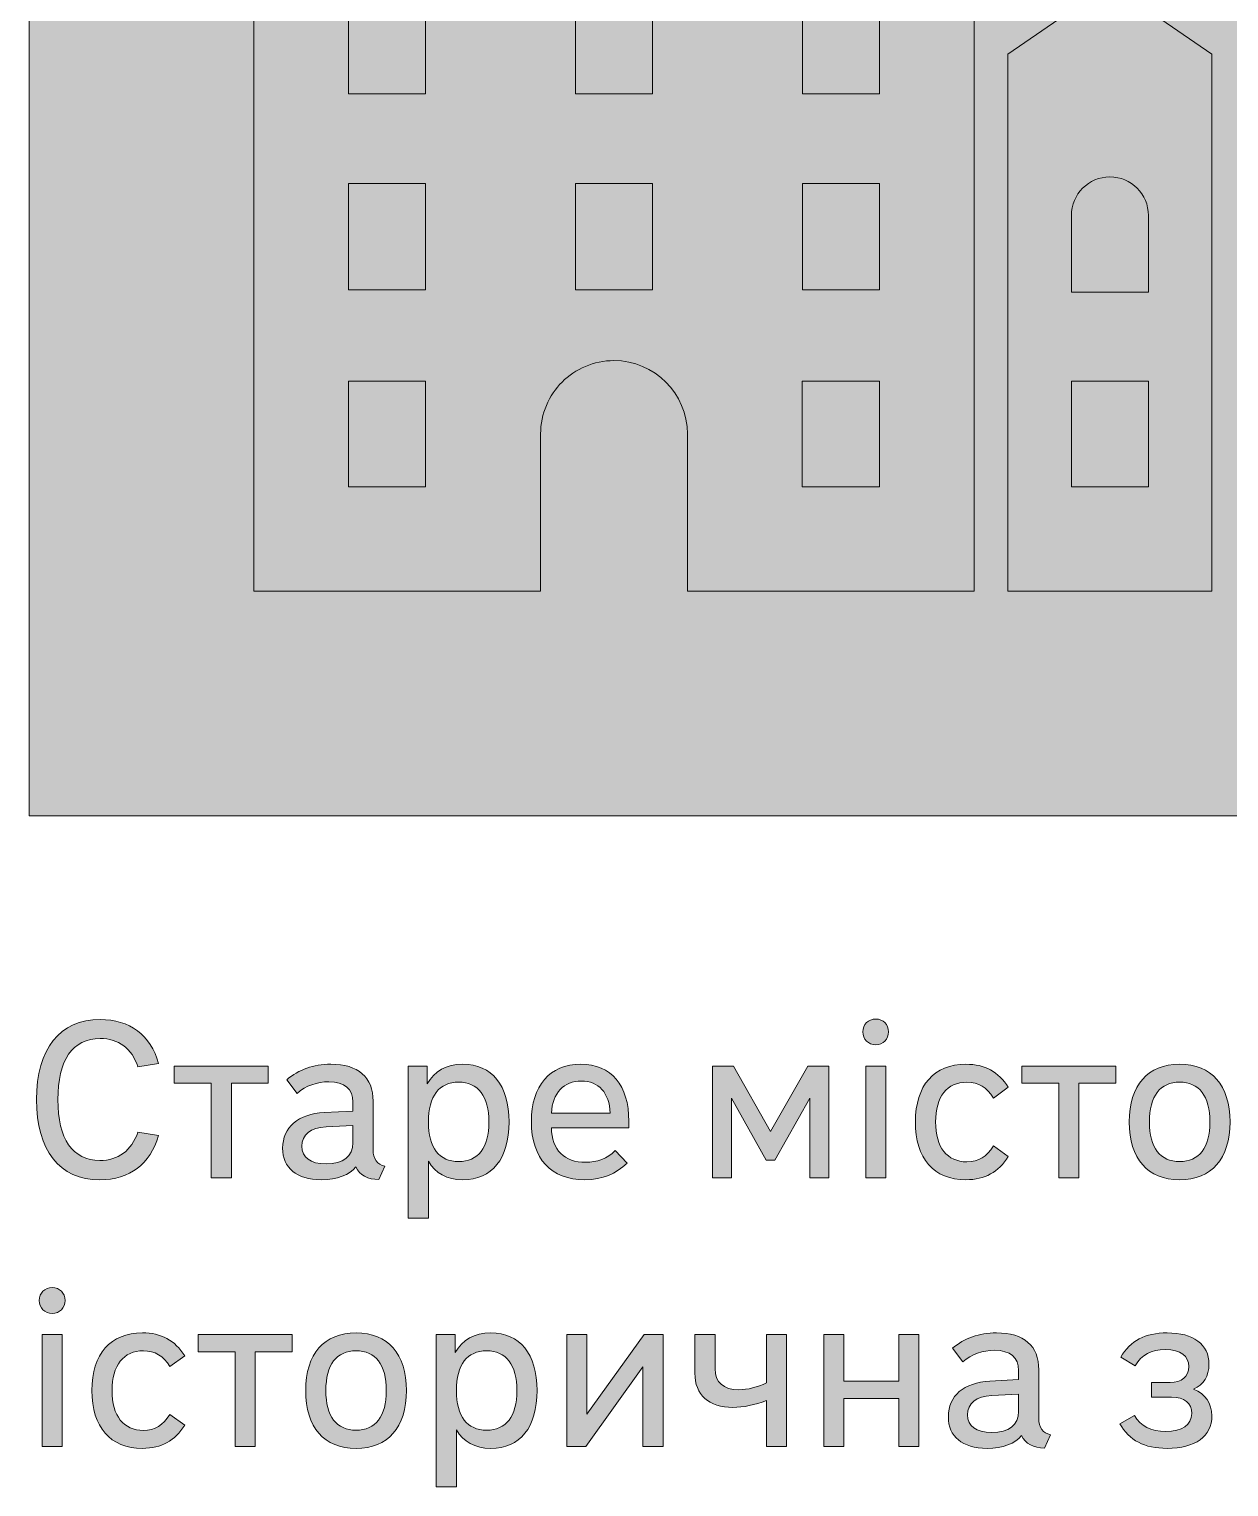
# Model space of a CAD drawing. Header units: millimetres. Extents: x -1334 to 1514, y -1037 to 10.
# Drawn here: x 453.7 to 507.1, y -608.9 to -544 of the extents above; entities that cross this region are included whole.
import ezdxf

# ---------------------------------------------------------------- set-up
doc = ezdxf.new("R2010")
doc.units = ezdxf.units.MM
doc.header["$MEASUREMENT"] = 0
doc.layers.add('bg', color=7, linetype='Continuous', lineweight=0)
doc.layers.add('icons', color=7, linetype='Continuous', lineweight=0)

# ---------------------------------------------------------------- blocks, each defined once
blk = doc.blocks.new('Block_16')
at = {"layer": 'icons'}
for points, knots in [([(493.954, -534.354), (493.954, -534.354), (493.344, -534.354), (493.344, -534.354), (493.344, -534.354), (491.541, -537.448), (491.541, -537.448), (491.541, -537.448), (491.541, -537.486), (491.541, -537.486), (491.541, -537.486), (479.73, -531.221), (479.73, -531.221), (479.73, -531.221), (467.916, -537.486), (467.916, -537.486), (467.916, -537.486), (467.916, -537.448), (467.916, -537.448), (467.916, -537.448), (466.116, -534.354), (466.116, -534.354), (466.116, -534.354), (465.506, -534.354), (465.506, -534.354), (465.506, -534.354), (463.703, -537.448), (463.703, -537.448), (463.703, -537.448), (463.703, -569), (463.703, -569), (463.703, -569), (476.463, -569), (476.463, -569), (476.463, -569), (476.463, -561.997), (476.463, -561.997), (476.463, -561.094), (476.83, -560.276), (477.419, -559.687), (478.012, -559.098), (478.83, -558.731), (479.73, -558.731), (481.533, -558.731), (482.997, -560.191), (482.997, -561.997), (482.997, -561.997), (482.997, -569), (482.997, -569), (482.997, -569), (495.757, -569), (495.757, -569), (495.757, -569), (495.757, -537.448), (495.757, -537.448), (495.757, -537.448), (493.954, -534.354), (493.954, -534.354)], [0, 0, 0, 0, 1, 1, 1, 2, 2, 2, 3, 3, 3, 4, 4, 4, 5, 5, 5, 6, 6, 6, 7, 7, 7, 8, 8, 8, 9, 9, 9, 10, 10, 10, 11, 11, 11, 12, 12, 12, 13, 13, 13, 14, 14, 14, 15, 15, 15, 16, 16, 16, 17, 17, 17, 18, 18, 18, 19, 19, 19, 19]), ([(471.344, -546.856), (471.344, -546.856), (467.916, -546.856), (467.916, -546.856), (467.916, -546.856), (467.916, -543.445), (467.916, -543.445), (467.916, -542.499), (468.685, -541.734), (469.63, -541.734), (470.579, -541.734), (471.344, -542.499), (471.344, -543.445), (471.344, -543.445), (471.344, -546.856), (471.344, -546.856)], [0, 0, 0, 0, 1, 1, 1, 2, 2, 2, 3, 3, 3, 4, 4, 4, 5, 5, 5, 5]), ([(481.445, -546.856), (481.445, -546.856), (478.016, -546.856), (478.016, -546.856), (478.016, -546.856), (478.016, -543.445), (478.016, -543.445), (478.016, -542.499), (478.781, -541.734), (479.73, -541.734), (480.676, -541.734), (481.445, -542.499), (481.445, -543.445), (481.445, -543.445), (481.445, -546.856), (481.445, -546.856)], [0, 0, 0, 0, 1, 1, 1, 2, 2, 2, 3, 3, 3, 4, 4, 4, 5, 5, 5, 5]), ([(491.541, -546.856), (491.541, -546.856), (488.116, -546.856), (488.116, -546.856), (488.116, -546.856), (488.116, -543.445), (488.116, -543.445), (488.116, -542.499), (488.881, -541.734), (489.827, -541.734), (490.775, -541.734), (491.541, -542.499), (491.541, -543.445), (491.541, -543.445), (491.541, -546.856), (491.541, -546.856)], [0, 0, 0, 0, 1, 1, 1, 2, 2, 2, 3, 3, 3, 4, 4, 4, 5, 5, 5, 5]), ([(501.8, -541.956), (501.8, -541.956), (497.26, -545.085), (497.26, -545.085), (497.26, -545.085), (497.26, -569), (497.26, -569), (497.26, -569), (506.34, -569), (506.34, -569), (506.34, -569), (506.34, -545.085), (506.34, -545.085), (506.34, -545.085), (501.8, -541.956), (501.8, -541.956)], [0, 0, 0, 0, 1, 1, 1, 2, 2, 2, 3, 3, 3, 4, 4, 4, 5, 5, 5, 5]), ([(471.344, -555.573), (471.344, -555.573), (467.916, -555.573), (467.916, -555.573), (467.916, -555.573), (467.916, -550.839), (467.916, -550.839), (467.916, -550.839), (471.344, -550.839), (471.344, -550.839), (471.344, -550.839), (471.344, -555.573), (471.344, -555.573)], [0, 0, 0, 0, 1, 1, 1, 2, 2, 2, 3, 3, 3, 4, 4, 4, 4]), ([(481.445, -555.573), (481.445, -555.573), (478.016, -555.573), (478.016, -555.573), (478.016, -555.573), (478.016, -550.839), (478.016, -550.839), (478.016, -550.839), (481.445, -550.839), (481.445, -550.839), (481.445, -550.839), (481.445, -555.573), (481.445, -555.573)], [0, 0, 0, 0, 1, 1, 1, 2, 2, 2, 3, 3, 3, 4, 4, 4, 4]), ([(491.541, -555.573), (491.541, -555.573), (488.116, -555.573), (488.116, -555.573), (488.116, -555.573), (488.116, -550.839), (488.116, -550.839), (488.116, -550.839), (491.541, -550.839), (491.541, -550.839), (491.541, -550.839), (491.541, -555.573), (491.541, -555.573)], [0, 0, 0, 0, 1, 1, 1, 2, 2, 2, 3, 3, 3, 4, 4, 4, 4]), ([(503.514, -555.679), (503.514, -555.679), (500.085, -555.679), (500.085, -555.679), (500.085, -555.679), (500.085, -552.268), (500.085, -552.268), (500.085, -551.322), (500.854, -550.553), (501.8, -550.553), (502.749, -550.553), (503.514, -551.322), (503.514, -552.268), (503.514, -552.268), (503.514, -555.679), (503.514, -555.679)], [0, 0, 0, 0, 1, 1, 1, 2, 2, 2, 3, 3, 3, 4, 4, 4, 5, 5, 5, 5]), ([(471.344, -564.343), (471.344, -564.343), (467.916, -564.343), (467.916, -564.343), (467.916, -564.343), (467.916, -559.651), (467.916, -559.651), (467.916, -559.651), (471.344, -559.651), (471.344, -559.651), (471.344, -559.651), (471.344, -564.343), (471.344, -564.343)], [0, 0, 0, 0, 1, 1, 1, 2, 2, 2, 3, 3, 3, 4, 4, 4, 4]), ([(491.541, -564.343), (491.541, -564.343), (488.112, -564.343), (488.112, -564.343), (488.112, -564.343), (488.112, -559.651), (488.112, -559.651), (488.112, -559.651), (491.541, -559.651), (491.541, -559.651), (491.541, -559.651), (491.541, -564.343), (491.541, -564.343)], [0, 0, 0, 0, 1, 1, 1, 2, 2, 2, 3, 3, 3, 4, 4, 4, 4]), ([(503.514, -564.343), (503.514, -564.343), (500.085, -564.343), (500.085, -564.343), (500.085, -564.343), (500.085, -559.651), (500.085, -559.651), (500.085, -559.651), (503.514, -559.651), (503.514, -559.651), (503.514, -559.651), (503.514, -564.343), (503.514, -564.343)], [0, 0, 0, 0, 1, 1, 1, 2, 2, 2, 3, 3, 3, 4, 4, 4, 4])]:
    blk.add_open_spline(points, degree=3, knots=knots, dxfattribs=at)
blk = doc.blocks.new('Block_15')
at = {"layer": 'icons'}
blk.add_blockref('Block_16', (0, 0), dxfattribs=at)
blk = doc.blocks.new('Block_14')
at = {"layer": 'icons'}
blk.add_blockref('Block_15', (0, 0), dxfattribs=at)
blk = doc.blocks.new('Block_13')
at = {"layer": 'icons'}
blk.add_blockref('Block_14', (0, 0), dxfattribs=at)
blk = doc.blocks.new('Block_51')
at = {"layer": 'icons', "true_color": 0x231f20, "transparency": 33554687}
h = blk.add_hatch(color=250, dxfattribs=at)
h.dxf.hatch_style = 2
edge = h.paths.add_edge_path()
edge.add_spline(control_points=[(454.979, -591.631), (454.979, -593.385), (455.637, -594.341), (456.852, -594.341), (457.669, -594.341), (458.257, -593.903), (458.546, -593.076), (458.546, -593.076), (459.463, -593.235), (459.463, -593.235), (459.094, -594.5), (458.178, -595.198), (456.852, -595.198), (455.049, -595.198), (454.033, -593.893), (454.033, -591.631), (454.033, -589.369), (455.059, -588.064), (456.862, -588.064), (458.178, -588.064), (459.114, -588.761), (459.463, -590.017), (459.463, -590.017), (458.546, -590.176), (458.546, -590.176), (458.267, -589.349), (457.689, -588.911), (456.862, -588.911), (455.637, -588.911), (454.979, -589.877), (454.979, -591.631)], knot_values=[0, 0, 0, 0, 1, 1, 1, 2, 2, 2, 3, 3, 3, 4, 4, 4, 5, 5, 5, 6, 6, 6, 7, 7, 7, 8, 8, 8, 9, 9, 9, 10, 10, 10, 10], degree=3, periodic=0)
h = blk.add_hatch(color=250, dxfattribs=at)
h.dxf.hatch_style = 2
edge = h.paths.add_edge_path()
edge.add_spline(control_points=[(491.829, -595.118), (491.829, -595.118), (490.933, -595.118), (490.933, -595.118), (490.933, -595.118), (490.933, -590.136), (490.933, -590.136), (490.933, -590.136), (491.829, -590.136), (491.829, -590.136), (491.829, -590.136), (491.829, -595.118), (491.829, -595.118)], knot_values=[0, 0, 0, 0, 1, 1, 1, 2, 2, 2, 3, 3, 3, 4, 4, 4, 4], degree=3, periodic=0)
edge = h.paths.add_edge_path()
edge.add_spline(control_points=[(491.381, -588.044), (491.71, -588.044), (491.949, -588.283), (491.949, -588.612), (491.949, -588.941), (491.71, -589.19), (491.381, -589.19), (491.052, -589.19), (490.803, -588.941), (490.803, -588.612), (490.803, -588.283), (491.052, -588.044), (491.381, -588.044)], knot_values=[0, 0, 0, 0, 1, 1, 1, 2, 2, 2, 3, 3, 3, 4, 4, 4, 4], degree=3, periodic=0)
h = blk.add_hatch(color=250, dxfattribs=at)
h.dxf.hatch_style = 2
edge = h.paths.add_edge_path()
edge.add_spline(control_points=[(460.161, -590.136), (460.161, -590.136), (464.346, -590.136), (464.346, -590.136), (464.346, -590.136), (464.346, -590.903), (464.346, -590.903), (464.346, -590.903), (462.702, -590.903), (462.702, -590.903), (462.702, -590.903), (462.702, -595.118), (462.702, -595.118), (462.702, -595.118), (461.805, -595.118), (461.805, -595.118), (461.805, -595.118), (461.805, -590.903), (461.805, -590.903), (461.805, -590.903), (460.161, -590.903), (460.161, -590.903), (460.161, -590.903), (460.161, -590.136), (460.161, -590.136)], knot_values=[0, 0, 0, 0, 1, 1, 1, 2, 2, 2, 3, 3, 3, 4, 4, 4, 5, 5, 5, 6, 6, 6, 7, 7, 7, 8, 8, 8, 8], degree=3, periodic=0)
h = blk.add_hatch(color=250, dxfattribs=at)
h.dxf.hatch_style = 2
edge = h.paths.add_edge_path()
edge.add_spline(control_points=[(466.917, -592.847), (466.23, -592.876), (465.841, -593.195), (465.841, -593.703), (465.841, -594.211), (466.21, -594.491), (466.917, -594.491), (467.674, -594.491), (468.113, -594.162), (468.113, -593.554), (468.113, -593.554), (468.113, -592.787), (468.113, -592.787), (468.113, -592.787), (466.917, -592.847), (466.917, -592.847)], knot_values=[0, 0, 0, 0, 1, 1, 1, 2, 2, 2, 3, 3, 3, 4, 4, 4, 5, 5, 5, 5], degree=3, periodic=0)
edge = h.paths.add_edge_path()
edge.add_spline(control_points=[(465.164, -590.744), (465.702, -590.296), (466.349, -590.057), (467.126, -590.057), (468.352, -590.057), (469.01, -590.634), (469.01, -591.701), (469.01, -591.701), (469.01, -593.863), (469.01, -593.863), (469.01, -594.271), (469.199, -594.53), (469.528, -594.59), (469.528, -594.59), (469.259, -595.188), (469.259, -595.188), (468.77, -595.188), (468.421, -594.989), (468.242, -594.63), (467.974, -594.979), (467.395, -595.198), (466.708, -595.198), (465.602, -595.198), (464.984, -594.67), (464.984, -593.793), (464.984, -592.856), (465.671, -592.269), (466.837, -592.209), (466.837, -592.209), (468.113, -592.139), (468.113, -592.139), (468.113, -592.139), (468.113, -591.731), (468.113, -591.731), (468.113, -591.163), (467.734, -590.834), (467.047, -590.834), (466.518, -590.834), (466.02, -591.013), (465.632, -591.352), (465.632, -591.352), (465.164, -590.744), (465.164, -590.744)], knot_values=[0, 0, 0, 0, 1, 1, 1, 2, 2, 2, 3, 3, 3, 4, 4, 4, 5, 5, 5, 6, 6, 6, 7, 7, 7, 8, 8, 8, 9, 9, 9, 10, 10, 10, 11, 11, 11, 12, 12, 12, 13, 13, 13, 14, 14, 14, 14], degree=3, periodic=0)
h = blk.add_hatch(color=250, dxfattribs=at)
h.dxf.hatch_style = 2
edge = h.paths.add_edge_path()
edge.add_spline(control_points=[(472.817, -590.854), (471.95, -590.854), (471.471, -591.472), (471.471, -592.627), (471.471, -593.773), (471.95, -594.391), (472.817, -594.391), (473.683, -594.391), (474.162, -593.773), (474.162, -592.627), (474.162, -591.482), (473.683, -590.854), (472.817, -590.854)], knot_values=[0, 0, 0, 0, 1, 1, 1, 2, 2, 2, 3, 3, 3, 4, 4, 4, 4], degree=3, periodic=0)
edge = h.paths.add_edge_path()
edge.add_spline(control_points=[(472.996, -590.057), (474.301, -590.057), (475.058, -590.993), (475.058, -592.627), (475.058, -594.261), (474.311, -595.198), (472.996, -595.198), (472.298, -595.198), (471.78, -594.909), (471.471, -594.371), (471.471, -594.371), (471.471, -596.912), (471.471, -596.912), (471.471, -596.912), (470.575, -596.912), (470.575, -596.912), (470.575, -596.912), (470.575, -590.136), (470.575, -590.136), (470.575, -590.136), (471.421, -590.136), (471.421, -590.136), (471.421, -590.136), (471.421, -590.933), (471.421, -590.933), (471.73, -590.366), (472.268, -590.057), (472.996, -590.057)], knot_values=[0, 0, 0, 0, 1, 1, 1, 2, 2, 2, 3, 3, 3, 4, 4, 4, 5, 5, 5, 6, 6, 6, 7, 7, 7, 8, 8, 8, 9, 9, 9, 9], degree=3, periodic=0)
h = blk.add_hatch(color=250, dxfattribs=at)
h.dxf.hatch_style = 2
edge = h.paths.add_edge_path()
edge.add_spline(control_points=[(476.942, -592.239), (476.942, -592.239), (479.563, -592.239), (479.563, -592.239), (479.523, -591.322), (479.054, -590.804), (478.277, -590.804), (477.49, -590.804), (477.002, -591.322), (476.942, -592.239)], knot_values=[0, 0, 0, 0, 1, 1, 1, 2, 2, 2, 3, 3, 3, 3], degree=3, periodic=0)
edge = h.paths.add_edge_path()
edge.add_spline(control_points=[(476.055, -592.607), (476.055, -591.013), (476.872, -590.057), (478.247, -590.057), (479.622, -590.057), (480.39, -590.983), (480.39, -592.597), (480.39, -592.597), (480.39, -592.886), (480.39, -592.886), (480.39, -592.886), (476.942, -592.886), (476.942, -592.886), (476.962, -593.873), (477.53, -594.421), (478.467, -594.421), (478.974, -594.421), (479.433, -594.251), (479.782, -593.903), (479.782, -593.903), (480.31, -594.461), (480.31, -594.461), (479.822, -594.929), (479.233, -595.198), (478.436, -595.198), (476.932, -595.198), (476.055, -594.271), (476.055, -592.607)], knot_values=[0, 0, 0, 0, 1, 1, 1, 2, 2, 2, 3, 3, 3, 4, 4, 4, 5, 5, 5, 6, 6, 6, 7, 7, 7, 8, 8, 8, 9, 9, 9, 9], degree=3, periodic=0)
h = blk.add_hatch(color=250, dxfattribs=at)
h.dxf.hatch_style = 2
edge = h.paths.add_edge_path()
edge.add_spline(control_points=[(486.508, -594.321), (486.508, -594.321), (484.954, -591.561), (484.954, -591.561), (484.954, -591.561), (484.964, -595.118), (484.964, -595.118), (484.964, -595.118), (484.107, -595.118), (484.107, -595.118), (484.107, -595.118), (484.107, -590.136), (484.107, -590.136), (484.107, -590.136), (485.043, -590.136), (485.043, -590.136), (485.043, -590.136), (486.698, -593.046), (486.698, -593.046), (486.698, -593.046), (488.351, -590.136), (488.351, -590.136), (488.351, -590.136), (489.288, -590.136), (489.288, -590.136), (489.288, -590.136), (489.288, -595.118), (489.288, -595.118), (489.288, -595.118), (488.442, -595.118), (488.442, -595.118), (488.442, -595.118), (488.442, -591.561), (488.442, -591.561), (488.442, -591.561), (486.887, -594.321), (486.887, -594.321), (486.887, -594.321), (486.508, -594.321), (486.508, -594.321)], knot_values=[0, 0, 0, 0, 1, 1, 1, 2, 2, 2, 3, 3, 3, 4, 4, 4, 5, 5, 5, 6, 6, 6, 7, 7, 7, 8, 8, 8, 9, 9, 9, 10, 10, 10, 11, 11, 11, 12, 12, 12, 13, 13, 13, 13], degree=3, periodic=0)
h = blk.add_hatch(color=250, dxfattribs=at)
h.dxf.hatch_style = 2
edge = h.paths.add_edge_path()
edge.add_spline(control_points=[(494.042, -592.627), (494.042, -593.753), (494.56, -594.401), (495.436, -594.401), (495.955, -594.401), (496.323, -594.172), (496.613, -593.693), (496.613, -593.693), (497.28, -594.162), (497.28, -594.162), (496.841, -594.859), (496.244, -595.198), (495.396, -595.198), (493.962, -595.198), (493.145, -594.251), (493.145, -592.627), (493.145, -590.993), (493.972, -590.057), (495.396, -590.057), (496.234, -590.057), (496.841, -590.385), (497.28, -591.083), (497.28, -591.083), (496.613, -591.561), (496.613, -591.561), (496.334, -591.083), (495.955, -590.854), (495.436, -590.854), (494.55, -590.854), (494.042, -591.502), (494.042, -592.627)], knot_values=[0, 0, 0, 0, 1, 1, 1, 2, 2, 2, 3, 3, 3, 4, 4, 4, 5, 5, 5, 6, 6, 6, 7, 7, 7, 8, 8, 8, 9, 9, 9, 10, 10, 10, 10], degree=3, periodic=0)
h = blk.add_hatch(color=250, dxfattribs=at)
h.dxf.hatch_style = 2
edge = h.paths.add_edge_path()
edge.add_spline(control_points=[(497.878, -590.136), (497.878, -590.136), (502.063, -590.136), (502.063, -590.136), (502.063, -590.136), (502.063, -590.903), (502.063, -590.903), (502.063, -590.903), (500.419, -590.903), (500.419, -590.903), (500.419, -590.903), (500.419, -595.118), (500.419, -595.118), (500.419, -595.118), (499.522, -595.118), (499.522, -595.118), (499.522, -595.118), (499.522, -590.903), (499.522, -590.903), (499.522, -590.903), (497.878, -590.903), (497.878, -590.903), (497.878, -590.903), (497.878, -590.136), (497.878, -590.136)], knot_values=[0, 0, 0, 0, 1, 1, 1, 2, 2, 2, 3, 3, 3, 4, 4, 4, 5, 5, 5, 6, 6, 6, 7, 7, 7, 8, 8, 8, 8], degree=3, periodic=0)
h = blk.add_hatch(color=250, dxfattribs=at)
h.dxf.hatch_style = 2
edge = h.paths.add_edge_path()
edge.add_spline(control_points=[(504.904, -594.391), (505.77, -594.391), (506.249, -593.773), (506.249, -592.627), (506.249, -591.472), (505.77, -590.854), (504.904, -590.854), (504.037, -590.854), (503.559, -591.472), (503.559, -592.627), (503.559, -593.773), (504.037, -594.391), (504.904, -594.391)], knot_values=[0, 0, 0, 0, 1, 1, 1, 2, 2, 2, 3, 3, 3, 4, 4, 4, 4], degree=3, periodic=0)
edge = h.paths.add_edge_path()
edge.add_spline(control_points=[(504.904, -595.198), (503.479, -595.198), (502.661, -594.261), (502.661, -592.627), (502.661, -590.993), (503.479, -590.057), (504.904, -590.057), (506.328, -590.057), (507.146, -590.993), (507.146, -592.627), (507.146, -594.261), (506.328, -595.198), (504.904, -595.198)], knot_values=[0, 0, 0, 0, 1, 1, 1, 2, 2, 2, 3, 3, 3, 4, 4, 4, 4], degree=3, periodic=0)
h = blk.add_hatch(color=250, dxfattribs=at)
h.dxf.hatch_style = 2
edge = h.paths.add_edge_path()
edge.add_spline(control_points=[(455.178, -607.076), (455.178, -607.076), (454.282, -607.076), (454.282, -607.076), (454.282, -607.076), (454.282, -602.095), (454.282, -602.095), (454.282, -602.095), (455.178, -602.095), (455.178, -602.095), (455.178, -602.095), (455.178, -607.076), (455.178, -607.076)], knot_values=[0, 0, 0, 0, 1, 1, 1, 2, 2, 2, 3, 3, 3, 4, 4, 4, 4], degree=3, periodic=0)
edge = h.paths.add_edge_path()
edge.add_spline(control_points=[(454.73, -600.002), (455.059, -600.002), (455.298, -600.241), (455.298, -600.57), (455.298, -600.899), (455.059, -601.148), (454.73, -601.148), (454.401, -601.148), (454.152, -600.899), (454.152, -600.57), (454.152, -600.241), (454.401, -600.002), (454.73, -600.002)], knot_values=[0, 0, 0, 0, 1, 1, 1, 2, 2, 2, 3, 3, 3, 4, 4, 4, 4], degree=3, periodic=0)
h = blk.add_hatch(color=250, dxfattribs=at)
h.dxf.hatch_style = 2
edge = h.paths.add_edge_path()
edge.add_spline(control_points=[(457.391, -604.586), (457.391, -605.712), (457.909, -606.359), (458.785, -606.359), (459.304, -606.359), (459.672, -606.13), (459.962, -605.652), (459.962, -605.652), (460.629, -606.12), (460.629, -606.12), (460.19, -606.817), (459.593, -607.156), (458.745, -607.156), (457.311, -607.156), (456.494, -606.21), (456.494, -604.586), (456.494, -602.951), (457.321, -602.015), (458.745, -602.015), (459.583, -602.015), (460.19, -602.344), (460.629, -603.041), (460.629, -603.041), (459.962, -603.519), (459.962, -603.519), (459.683, -603.041), (459.304, -602.812), (458.785, -602.812), (457.899, -602.812), (457.391, -603.459), (457.391, -604.586)], knot_values=[0, 0, 0, 0, 1, 1, 1, 2, 2, 2, 3, 3, 3, 4, 4, 4, 5, 5, 5, 6, 6, 6, 7, 7, 7, 8, 8, 8, 9, 9, 9, 10, 10, 10, 10], degree=3, periodic=0)
h = blk.add_hatch(color=250, dxfattribs=at)
h.dxf.hatch_style = 2
edge = h.paths.add_edge_path()
edge.add_spline(control_points=[(461.227, -602.095), (461.227, -602.095), (465.412, -602.095), (465.412, -602.095), (465.412, -602.095), (465.412, -602.862), (465.412, -602.862), (465.412, -602.862), (463.768, -602.862), (463.768, -602.862), (463.768, -602.862), (463.768, -607.076), (463.768, -607.076), (463.768, -607.076), (462.871, -607.076), (462.871, -607.076), (462.871, -607.076), (462.871, -602.862), (462.871, -602.862), (462.871, -602.862), (461.227, -602.862), (461.227, -602.862), (461.227, -602.862), (461.227, -602.095), (461.227, -602.095)], knot_values=[0, 0, 0, 0, 1, 1, 1, 2, 2, 2, 3, 3, 3, 4, 4, 4, 5, 5, 5, 6, 6, 6, 7, 7, 7, 8, 8, 8, 8], degree=3, periodic=0)
h = blk.add_hatch(color=250, dxfattribs=at)
h.dxf.hatch_style = 2
edge = h.paths.add_edge_path()
edge.add_spline(control_points=[(468.253, -606.349), (469.119, -606.349), (469.598, -605.732), (469.598, -604.586), (469.598, -603.43), (469.119, -602.812), (468.253, -602.812), (467.385, -602.812), (466.907, -603.43), (466.907, -604.586), (466.907, -605.732), (467.385, -606.349), (468.253, -606.349)], knot_values=[0, 0, 0, 0, 1, 1, 1, 2, 2, 2, 3, 3, 3, 4, 4, 4, 4], degree=3, periodic=0)
edge = h.paths.add_edge_path()
edge.add_spline(control_points=[(468.253, -607.156), (466.828, -607.156), (466.01, -606.22), (466.01, -604.586), (466.01, -602.951), (466.828, -602.015), (468.253, -602.015), (469.677, -602.015), (470.494, -602.951), (470.494, -604.586), (470.494, -606.22), (469.677, -607.156), (468.253, -607.156)], knot_values=[0, 0, 0, 0, 1, 1, 1, 2, 2, 2, 3, 3, 3, 4, 4, 4, 4], degree=3, periodic=0)
h = blk.add_hatch(color=250, dxfattribs=at)
h.dxf.hatch_style = 2
edge = h.paths.add_edge_path()
edge.add_spline(control_points=[(474.062, -602.812), (473.195, -602.812), (472.717, -603.43), (472.717, -604.586), (472.717, -605.732), (473.195, -606.349), (474.062, -606.349), (474.928, -606.349), (475.407, -605.732), (475.407, -604.586), (475.407, -603.44), (474.928, -602.812), (474.062, -602.812)], knot_values=[0, 0, 0, 0, 1, 1, 1, 2, 2, 2, 3, 3, 3, 4, 4, 4, 4], degree=3, periodic=0)
edge = h.paths.add_edge_path()
edge.add_spline(control_points=[(474.242, -602.015), (475.547, -602.015), (476.304, -602.951), (476.304, -604.586), (476.304, -606.22), (475.556, -607.156), (474.242, -607.156), (473.544, -607.156), (473.025, -606.867), (472.717, -606.329), (472.717, -606.329), (472.717, -608.87), (472.717, -608.87), (472.717, -608.87), (471.82, -608.87), (471.82, -608.87), (471.82, -608.87), (471.82, -602.095), (471.82, -602.095), (471.82, -602.095), (472.667, -602.095), (472.667, -602.095), (472.667, -602.095), (472.667, -602.892), (472.667, -602.892), (472.976, -602.324), (473.514, -602.015), (474.242, -602.015)], knot_values=[0, 0, 0, 0, 1, 1, 1, 2, 2, 2, 3, 3, 3, 4, 4, 4, 5, 5, 5, 6, 6, 6, 7, 7, 7, 8, 8, 8, 9, 9, 9, 9], degree=3, periodic=0)
h = blk.add_hatch(color=250, dxfattribs=at)
h.dxf.hatch_style = 2
edge = h.paths.add_edge_path()
edge.add_spline(control_points=[(481.067, -602.095), (481.067, -602.095), (481.914, -602.095), (481.914, -602.095), (481.914, -602.095), (481.914, -607.076), (481.914, -607.076), (481.914, -607.076), (481.017, -607.076), (481.017, -607.076), (481.017, -607.076), (481.017, -603.529), (481.017, -603.529), (481.017, -603.529), (478.476, -607.076), (478.476, -607.076), (478.476, -607.076), (477.629, -607.076), (477.629, -607.076), (477.629, -607.076), (477.629, -602.095), (477.629, -602.095), (477.629, -602.095), (478.526, -602.095), (478.526, -602.095), (478.526, -602.095), (478.526, -605.632), (478.526, -605.632), (478.526, -605.632), (481.067, -602.095), (481.067, -602.095)], knot_values=[0, 0, 0, 0, 1, 1, 1, 2, 2, 2, 3, 3, 3, 4, 4, 4, 5, 5, 5, 6, 6, 6, 7, 7, 7, 8, 8, 8, 9, 9, 9, 10, 10, 10, 10], degree=3, periodic=0)
h = blk.add_hatch(color=250, dxfattribs=at)
h.dxf.hatch_style = 2
edge = h.paths.add_edge_path()
edge.add_spline(control_points=[(486.518, -602.095), (486.518, -602.095), (487.414, -602.095), (487.414, -602.095), (487.414, -602.095), (487.414, -607.076), (487.414, -607.076), (487.414, -607.076), (486.518, -607.076), (486.518, -607.076), (486.518, -607.076), (486.518, -605.024), (486.518, -605.024), (486.02, -605.223), (485.472, -605.333), (485.023, -605.333), (483.947, -605.333), (483.329, -604.775), (483.329, -603.808), (483.329, -603.808), (483.329, -602.095), (483.329, -602.095), (483.329, -602.095), (484.226, -602.095), (484.226, -602.095), (484.226, -602.095), (484.226, -603.609), (484.226, -603.609), (484.226, -604.217), (484.604, -604.546), (485.282, -604.546), (485.671, -604.546), (486.119, -604.436), (486.518, -604.237), (486.518, -604.237), (486.518, -602.095), (486.518, -602.095)], knot_values=[0, 0, 0, 0, 1, 1, 1, 2, 2, 2, 3, 3, 3, 4, 4, 4, 5, 5, 5, 6, 6, 6, 7, 7, 7, 8, 8, 8, 9, 9, 9, 10, 10, 10, 11, 11, 11, 12, 12, 12, 12], degree=3, periodic=0)
h = blk.add_hatch(color=250, dxfattribs=at)
h.dxf.hatch_style = 2
edge = h.paths.add_edge_path()
edge.add_spline(control_points=[(489.966, -607.076), (489.966, -607.076), (489.069, -607.076), (489.069, -607.076), (489.069, -607.076), (489.069, -602.095), (489.069, -602.095), (489.069, -602.095), (489.966, -602.095), (489.966, -602.095), (489.966, -602.095), (489.966, -604.167), (489.966, -604.167), (489.966, -604.167), (492.407, -604.167), (492.407, -604.167), (492.407, -604.167), (492.407, -602.095), (492.407, -602.095), (492.407, -602.095), (493.304, -602.095), (493.304, -602.095), (493.304, -602.095), (493.304, -607.076), (493.304, -607.076), (493.304, -607.076), (492.407, -607.076), (492.407, -607.076), (492.407, -607.076), (492.407, -604.934), (492.407, -604.934), (492.407, -604.934), (489.966, -604.934), (489.966, -604.934), (489.966, -604.934), (489.966, -607.076), (489.966, -607.076)], knot_values=[0, 0, 0, 0, 1, 1, 1, 2, 2, 2, 3, 3, 3, 4, 4, 4, 5, 5, 5, 6, 6, 6, 7, 7, 7, 8, 8, 8, 9, 9, 9, 10, 10, 10, 11, 11, 11, 12, 12, 12, 12], degree=3, periodic=0)
h = blk.add_hatch(color=250, dxfattribs=at)
h.dxf.hatch_style = 2
edge = h.paths.add_edge_path()
edge.add_spline(control_points=[(496.543, -604.805), (495.855, -604.835), (495.467, -605.153), (495.467, -605.662), (495.467, -606.17), (495.835, -606.449), (496.543, -606.449), (497.3, -606.449), (497.738, -606.12), (497.738, -605.512), (497.738, -605.512), (497.738, -604.745), (497.738, -604.745), (497.738, -604.745), (496.543, -604.805), (496.543, -604.805)], knot_values=[0, 0, 0, 0, 1, 1, 1, 2, 2, 2, 3, 3, 3, 4, 4, 4, 5, 5, 5, 5], degree=3, periodic=0)
edge = h.paths.add_edge_path()
edge.add_spline(control_points=[(494.789, -602.702), (495.328, -602.254), (495.975, -602.015), (496.752, -602.015), (497.978, -602.015), (498.636, -602.593), (498.636, -603.659), (498.636, -603.659), (498.636, -605.821), (498.636, -605.821), (498.636, -606.23), (498.824, -606.489), (499.154, -606.548), (499.154, -606.548), (498.884, -607.146), (498.884, -607.146), (498.396, -607.146), (498.047, -606.947), (497.868, -606.588), (497.599, -606.937), (497.021, -607.156), (496.334, -607.156), (495.228, -607.156), (494.61, -606.628), (494.61, -605.751), (494.61, -604.815), (495.297, -604.227), (496.463, -604.167), (496.463, -604.167), (497.738, -604.097), (497.738, -604.097), (497.738, -604.097), (497.738, -603.689), (497.738, -603.689), (497.738, -603.121), (497.36, -602.792), (496.673, -602.792), (496.144, -602.792), (495.646, -602.971), (495.257, -603.31), (495.257, -603.31), (494.789, -602.702), (494.789, -602.702)], knot_values=[0, 0, 0, 0, 1, 1, 1, 2, 2, 2, 3, 3, 3, 4, 4, 4, 5, 5, 5, 6, 6, 6, 7, 7, 7, 8, 8, 8, 9, 9, 9, 10, 10, 10, 11, 11, 11, 12, 12, 12, 13, 13, 13, 14, 14, 14, 14], degree=3, periodic=0)
h = blk.add_hatch(color=250, dxfattribs=at)
h.dxf.hatch_style = 2
edge = h.paths.add_edge_path()
edge.add_spline(control_points=[(502.93, -603.479), (502.93, -603.479), (502.283, -603.101), (502.283, -603.101), (502.711, -602.364), (503.368, -602.015), (504.345, -602.015), (505.511, -602.015), (506.209, -602.523), (506.209, -603.41), (506.209, -603.928), (505.969, -604.317), (505.521, -604.526), (506.049, -604.735), (506.338, -605.143), (506.338, -605.712), (506.338, -606.628), (505.601, -607.156), (504.345, -607.156), (503.329, -607.156), (502.661, -606.807), (502.243, -606.06), (502.243, -606.06), (502.89, -605.692), (502.89, -605.692), (503.169, -606.17), (503.618, -606.399), (504.285, -606.399), (505.023, -606.399), (505.441, -606.11), (505.441, -605.602), (505.441, -605.153), (505.112, -604.874), (504.545, -604.874), (504.545, -604.874), (503.647, -604.874), (503.647, -604.874), (503.647, -604.874), (503.647, -604.227), (503.647, -604.227), (503.647, -604.227), (504.475, -604.227), (504.475, -604.227), (505.003, -604.227), (505.311, -603.958), (505.311, -603.519), (505.311, -603.031), (504.943, -602.762), (504.266, -602.762), (503.638, -602.762), (503.209, -602.991), (502.93, -603.479)], knot_values=[0, 0, 0, 0, 1, 1, 1, 2, 2, 2, 3, 3, 3, 4, 4, 4, 5, 5, 5, 6, 6, 6, 7, 7, 7, 8, 8, 8, 9, 9, 9, 10, 10, 10, 11, 11, 11, 12, 12, 12, 13, 13, 13, 14, 14, 14, 15, 15, 15, 16, 16, 16, 17, 17, 17, 17], degree=3, periodic=0)
at = {"layer": 'icons'}
for points, knots in [([(454.979, -591.631), (454.979, -593.385), (455.637, -594.341), (456.852, -594.341), (457.669, -594.341), (458.257, -593.903), (458.546, -593.076), (458.546, -593.076), (459.463, -593.235), (459.463, -593.235), (459.094, -594.5), (458.178, -595.198), (456.852, -595.198), (455.049, -595.198), (454.033, -593.893), (454.033, -591.631), (454.033, -589.369), (455.059, -588.064), (456.862, -588.064), (458.178, -588.064), (459.114, -588.761), (459.463, -590.017), (459.463, -590.017), (458.546, -590.176), (458.546, -590.176), (458.267, -589.349), (457.689, -588.911), (456.862, -588.911), (455.637, -588.911), (454.979, -589.877), (454.979, -591.631)], [0, 0, 0, 0, 1, 1, 1, 2, 2, 2, 3, 3, 3, 4, 4, 4, 5, 5, 5, 6, 6, 6, 7, 7, 7, 8, 8, 8, 9, 9, 9, 10, 10, 10, 10]), ([(491.381, -588.044), (491.71, -588.044), (491.949, -588.283), (491.949, -588.612), (491.949, -588.941), (491.71, -589.19), (491.381, -589.19), (491.052, -589.19), (490.803, -588.941), (490.803, -588.612), (490.803, -588.283), (491.052, -588.044), (491.381, -588.044)], [0, 0, 0, 0, 1, 1, 1, 2, 2, 2, 3, 3, 3, 4, 4, 4, 4]), ([(460.161, -590.136), (460.161, -590.136), (464.346, -590.136), (464.346, -590.136), (464.346, -590.136), (464.346, -590.903), (464.346, -590.903), (464.346, -590.903), (462.702, -590.903), (462.702, -590.903), (462.702, -590.903), (462.702, -595.118), (462.702, -595.118), (462.702, -595.118), (461.805, -595.118), (461.805, -595.118), (461.805, -595.118), (461.805, -590.903), (461.805, -590.903), (461.805, -590.903), (460.161, -590.903), (460.161, -590.903), (460.161, -590.903), (460.161, -590.136), (460.161, -590.136)], [0, 0, 0, 0, 1, 1, 1, 2, 2, 2, 3, 3, 3, 4, 4, 4, 5, 5, 5, 6, 6, 6, 7, 7, 7, 8, 8, 8, 8]), ([(465.164, -590.744), (465.702, -590.296), (466.349, -590.057), (467.126, -590.057), (468.352, -590.057), (469.01, -590.634), (469.01, -591.701), (469.01, -591.701), (469.01, -593.863), (469.01, -593.863), (469.01, -594.271), (469.199, -594.53), (469.528, -594.59), (469.528, -594.59), (469.259, -595.188), (469.259, -595.188), (468.77, -595.188), (468.421, -594.989), (468.242, -594.63), (467.974, -594.979), (467.395, -595.198), (466.708, -595.198), (465.602, -595.198), (464.984, -594.67), (464.984, -593.793), (464.984, -592.856), (465.671, -592.269), (466.837, -592.209), (466.837, -592.209), (468.113, -592.139), (468.113, -592.139), (468.113, -592.139), (468.113, -591.731), (468.113, -591.731), (468.113, -591.163), (467.734, -590.834), (467.047, -590.834), (466.518, -590.834), (466.02, -591.013), (465.632, -591.352), (465.632, -591.352), (465.164, -590.744), (465.164, -590.744)], [0, 0, 0, 0, 1, 1, 1, 2, 2, 2, 3, 3, 3, 4, 4, 4, 5, 5, 5, 6, 6, 6, 7, 7, 7, 8, 8, 8, 9, 9, 9, 10, 10, 10, 11, 11, 11, 12, 12, 12, 13, 13, 13, 14, 14, 14, 14]), ([(472.996, -590.057), (474.301, -590.057), (475.058, -590.993), (475.058, -592.627), (475.058, -594.261), (474.311, -595.198), (472.996, -595.198), (472.298, -595.198), (471.78, -594.909), (471.471, -594.371), (471.471, -594.371), (471.471, -596.912), (471.471, -596.912), (471.471, -596.912), (470.575, -596.912), (470.575, -596.912), (470.575, -596.912), (470.575, -590.136), (470.575, -590.136), (470.575, -590.136), (471.421, -590.136), (471.421, -590.136), (471.421, -590.136), (471.421, -590.933), (471.421, -590.933), (471.73, -590.366), (472.268, -590.057), (472.996, -590.057)], [0, 0, 0, 0, 1, 1, 1, 2, 2, 2, 3, 3, 3, 4, 4, 4, 5, 5, 5, 6, 6, 6, 7, 7, 7, 8, 8, 8, 9, 9, 9, 9]), ([(476.055, -592.607), (476.055, -591.013), (476.872, -590.057), (478.247, -590.057), (479.622, -590.057), (480.39, -590.983), (480.39, -592.597), (480.39, -592.597), (480.39, -592.886), (480.39, -592.886), (480.39, -592.886), (476.942, -592.886), (476.942, -592.886), (476.962, -593.873), (477.53, -594.421), (478.467, -594.421), (478.974, -594.421), (479.433, -594.251), (479.782, -593.903), (479.782, -593.903), (480.31, -594.461), (480.31, -594.461), (479.822, -594.929), (479.233, -595.198), (478.436, -595.198), (476.932, -595.198), (476.055, -594.271), (476.055, -592.607)], [0, 0, 0, 0, 1, 1, 1, 2, 2, 2, 3, 3, 3, 4, 4, 4, 5, 5, 5, 6, 6, 6, 7, 7, 7, 8, 8, 8, 9, 9, 9, 9]), ([(486.508, -594.321), (486.508, -594.321), (484.954, -591.561), (484.954, -591.561), (484.954, -591.561), (484.964, -595.118), (484.964, -595.118), (484.964, -595.118), (484.107, -595.118), (484.107, -595.118), (484.107, -595.118), (484.107, -590.136), (484.107, -590.136), (484.107, -590.136), (485.043, -590.136), (485.043, -590.136), (485.043, -590.136), (486.698, -593.046), (486.698, -593.046), (486.698, -593.046), (488.351, -590.136), (488.351, -590.136), (488.351, -590.136), (489.288, -590.136), (489.288, -590.136), (489.288, -590.136), (489.288, -595.118), (489.288, -595.118), (489.288, -595.118), (488.442, -595.118), (488.442, -595.118), (488.442, -595.118), (488.442, -591.561), (488.442, -591.561), (488.442, -591.561), (486.887, -594.321), (486.887, -594.321), (486.887, -594.321), (486.508, -594.321), (486.508, -594.321)], [0, 0, 0, 0, 1, 1, 1, 2, 2, 2, 3, 3, 3, 4, 4, 4, 5, 5, 5, 6, 6, 6, 7, 7, 7, 8, 8, 8, 9, 9, 9, 10, 10, 10, 11, 11, 11, 12, 12, 12, 13, 13, 13, 13]), ([(491.829, -595.118), (491.829, -595.118), (490.933, -595.118), (490.933, -595.118), (490.933, -595.118), (490.933, -590.136), (490.933, -590.136), (490.933, -590.136), (491.829, -590.136), (491.829, -590.136), (491.829, -590.136), (491.829, -595.118), (491.829, -595.118)], [0, 0, 0, 0, 1, 1, 1, 2, 2, 2, 3, 3, 3, 4, 4, 4, 4]), ([(494.042, -592.627), (494.042, -593.753), (494.56, -594.401), (495.436, -594.401), (495.955, -594.401), (496.323, -594.172), (496.613, -593.693), (496.613, -593.693), (497.28, -594.162), (497.28, -594.162), (496.841, -594.859), (496.244, -595.198), (495.396, -595.198), (493.962, -595.198), (493.145, -594.251), (493.145, -592.627), (493.145, -590.993), (493.972, -590.057), (495.396, -590.057), (496.234, -590.057), (496.841, -590.385), (497.28, -591.083), (497.28, -591.083), (496.613, -591.561), (496.613, -591.561), (496.334, -591.083), (495.955, -590.854), (495.436, -590.854), (494.55, -590.854), (494.042, -591.502), (494.042, -592.627)], [0, 0, 0, 0, 1, 1, 1, 2, 2, 2, 3, 3, 3, 4, 4, 4, 5, 5, 5, 6, 6, 6, 7, 7, 7, 8, 8, 8, 9, 9, 9, 10, 10, 10, 10]), ([(497.878, -590.136), (497.878, -590.136), (502.063, -590.136), (502.063, -590.136), (502.063, -590.136), (502.063, -590.903), (502.063, -590.903), (502.063, -590.903), (500.419, -590.903), (500.419, -590.903), (500.419, -590.903), (500.419, -595.118), (500.419, -595.118), (500.419, -595.118), (499.522, -595.118), (499.522, -595.118), (499.522, -595.118), (499.522, -590.903), (499.522, -590.903), (499.522, -590.903), (497.878, -590.903), (497.878, -590.903), (497.878, -590.903), (497.878, -590.136), (497.878, -590.136)], [0, 0, 0, 0, 1, 1, 1, 2, 2, 2, 3, 3, 3, 4, 4, 4, 5, 5, 5, 6, 6, 6, 7, 7, 7, 8, 8, 8, 8]), ([(504.904, -595.198), (503.479, -595.198), (502.661, -594.261), (502.661, -592.627), (502.661, -590.993), (503.479, -590.057), (504.904, -590.057), (506.328, -590.057), (507.146, -590.993), (507.146, -592.627), (507.146, -594.261), (506.328, -595.198), (504.904, -595.198)], [0, 0, 0, 0, 1, 1, 1, 2, 2, 2, 3, 3, 3, 4, 4, 4, 4]), ([(472.817, -590.854), (471.95, -590.854), (471.471, -591.472), (471.471, -592.627), (471.471, -593.773), (471.95, -594.391), (472.817, -594.391), (473.683, -594.391), (474.162, -593.773), (474.162, -592.627), (474.162, -591.482), (473.683, -590.854), (472.817, -590.854)], [0, 0, 0, 0, 1, 1, 1, 2, 2, 2, 3, 3, 3, 4, 4, 4, 4]), ([(476.942, -592.239), (476.942, -592.239), (479.563, -592.239), (479.563, -592.239), (479.523, -591.322), (479.054, -590.804), (478.277, -590.804), (477.49, -590.804), (477.002, -591.322), (476.942, -592.239)], [0, 0, 0, 0, 1, 1, 1, 2, 2, 2, 3, 3, 3, 3]), ([(504.904, -594.391), (505.77, -594.391), (506.249, -593.773), (506.249, -592.627), (506.249, -591.472), (505.77, -590.854), (504.904, -590.854), (504.037, -590.854), (503.559, -591.472), (503.559, -592.627), (503.559, -593.773), (504.037, -594.391), (504.904, -594.391)], [0, 0, 0, 0, 1, 1, 1, 2, 2, 2, 3, 3, 3, 4, 4, 4, 4]), ([(466.917, -592.847), (466.23, -592.876), (465.841, -593.195), (465.841, -593.703), (465.841, -594.211), (466.21, -594.491), (466.917, -594.491), (467.674, -594.491), (468.113, -594.162), (468.113, -593.554), (468.113, -593.554), (468.113, -592.787), (468.113, -592.787), (468.113, -592.787), (466.917, -592.847), (466.917, -592.847)], [0, 0, 0, 0, 1, 1, 1, 2, 2, 2, 3, 3, 3, 4, 4, 4, 5, 5, 5, 5]), ([(454.73, -600.002), (455.059, -600.002), (455.298, -600.241), (455.298, -600.57), (455.298, -600.899), (455.059, -601.148), (454.73, -601.148), (454.401, -601.148), (454.152, -600.899), (454.152, -600.57), (454.152, -600.241), (454.401, -600.002), (454.73, -600.002)], [0, 0, 0, 0, 1, 1, 1, 2, 2, 2, 3, 3, 3, 4, 4, 4, 4]), ([(455.178, -607.076), (455.178, -607.076), (454.282, -607.076), (454.282, -607.076), (454.282, -607.076), (454.282, -602.095), (454.282, -602.095), (454.282, -602.095), (455.178, -602.095), (455.178, -602.095), (455.178, -602.095), (455.178, -607.076), (455.178, -607.076)], [0, 0, 0, 0, 1, 1, 1, 2, 2, 2, 3, 3, 3, 4, 4, 4, 4]), ([(457.391, -604.586), (457.391, -605.712), (457.909, -606.359), (458.785, -606.359), (459.304, -606.359), (459.672, -606.13), (459.962, -605.652), (459.962, -605.652), (460.629, -606.12), (460.629, -606.12), (460.19, -606.817), (459.593, -607.156), (458.745, -607.156), (457.311, -607.156), (456.494, -606.21), (456.494, -604.586), (456.494, -602.951), (457.321, -602.015), (458.745, -602.015), (459.583, -602.015), (460.19, -602.344), (460.629, -603.041), (460.629, -603.041), (459.962, -603.519), (459.962, -603.519), (459.683, -603.041), (459.304, -602.812), (458.785, -602.812), (457.899, -602.812), (457.391, -603.459), (457.391, -604.586)], [0, 0, 0, 0, 1, 1, 1, 2, 2, 2, 3, 3, 3, 4, 4, 4, 5, 5, 5, 6, 6, 6, 7, 7, 7, 8, 8, 8, 9, 9, 9, 10, 10, 10, 10]), ([(461.227, -602.095), (461.227, -602.095), (465.412, -602.095), (465.412, -602.095), (465.412, -602.095), (465.412, -602.862), (465.412, -602.862), (465.412, -602.862), (463.768, -602.862), (463.768, -602.862), (463.768, -602.862), (463.768, -607.076), (463.768, -607.076), (463.768, -607.076), (462.871, -607.076), (462.871, -607.076), (462.871, -607.076), (462.871, -602.862), (462.871, -602.862), (462.871, -602.862), (461.227, -602.862), (461.227, -602.862), (461.227, -602.862), (461.227, -602.095), (461.227, -602.095)], [0, 0, 0, 0, 1, 1, 1, 2, 2, 2, 3, 3, 3, 4, 4, 4, 5, 5, 5, 6, 6, 6, 7, 7, 7, 8, 8, 8, 8]), ([(468.253, -607.156), (466.828, -607.156), (466.01, -606.22), (466.01, -604.586), (466.01, -602.951), (466.828, -602.015), (468.253, -602.015), (469.677, -602.015), (470.494, -602.951), (470.494, -604.586), (470.494, -606.22), (469.677, -607.156), (468.253, -607.156)], [0, 0, 0, 0, 1, 1, 1, 2, 2, 2, 3, 3, 3, 4, 4, 4, 4]), ([(474.242, -602.015), (475.547, -602.015), (476.304, -602.951), (476.304, -604.586), (476.304, -606.22), (475.556, -607.156), (474.242, -607.156), (473.544, -607.156), (473.025, -606.867), (472.717, -606.329), (472.717, -606.329), (472.717, -608.87), (472.717, -608.87), (472.717, -608.87), (471.82, -608.87), (471.82, -608.87), (471.82, -608.87), (471.82, -602.095), (471.82, -602.095), (471.82, -602.095), (472.667, -602.095), (472.667, -602.095), (472.667, -602.095), (472.667, -602.892), (472.667, -602.892), (472.976, -602.324), (473.514, -602.015), (474.242, -602.015)], [0, 0, 0, 0, 1, 1, 1, 2, 2, 2, 3, 3, 3, 4, 4, 4, 5, 5, 5, 6, 6, 6, 7, 7, 7, 8, 8, 8, 9, 9, 9, 9]), ([(481.067, -602.095), (481.067, -602.095), (481.914, -602.095), (481.914, -602.095), (481.914, -602.095), (481.914, -607.076), (481.914, -607.076), (481.914, -607.076), (481.017, -607.076), (481.017, -607.076), (481.017, -607.076), (481.017, -603.529), (481.017, -603.529), (481.017, -603.529), (478.476, -607.076), (478.476, -607.076), (478.476, -607.076), (477.629, -607.076), (477.629, -607.076), (477.629, -607.076), (477.629, -602.095), (477.629, -602.095), (477.629, -602.095), (478.526, -602.095), (478.526, -602.095), (478.526, -602.095), (478.526, -605.632), (478.526, -605.632), (478.526, -605.632), (481.067, -602.095), (481.067, -602.095)], [0, 0, 0, 0, 1, 1, 1, 2, 2, 2, 3, 3, 3, 4, 4, 4, 5, 5, 5, 6, 6, 6, 7, 7, 7, 8, 8, 8, 9, 9, 9, 10, 10, 10, 10]), ([(486.518, -602.095), (486.518, -602.095), (487.414, -602.095), (487.414, -602.095), (487.414, -602.095), (487.414, -607.076), (487.414, -607.076), (487.414, -607.076), (486.518, -607.076), (486.518, -607.076), (486.518, -607.076), (486.518, -605.024), (486.518, -605.024), (486.02, -605.223), (485.472, -605.333), (485.023, -605.333), (483.947, -605.333), (483.329, -604.775), (483.329, -603.808), (483.329, -603.808), (483.329, -602.095), (483.329, -602.095), (483.329, -602.095), (484.226, -602.095), (484.226, -602.095), (484.226, -602.095), (484.226, -603.609), (484.226, -603.609), (484.226, -604.217), (484.604, -604.546), (485.282, -604.546), (485.671, -604.546), (486.119, -604.436), (486.518, -604.237), (486.518, -604.237), (486.518, -602.095), (486.518, -602.095)], [0, 0, 0, 0, 1, 1, 1, 2, 2, 2, 3, 3, 3, 4, 4, 4, 5, 5, 5, 6, 6, 6, 7, 7, 7, 8, 8, 8, 9, 9, 9, 10, 10, 10, 11, 11, 11, 12, 12, 12, 12]), ([(489.966, -607.076), (489.966, -607.076), (489.069, -607.076), (489.069, -607.076), (489.069, -607.076), (489.069, -602.095), (489.069, -602.095), (489.069, -602.095), (489.966, -602.095), (489.966, -602.095), (489.966, -602.095), (489.966, -604.167), (489.966, -604.167), (489.966, -604.167), (492.407, -604.167), (492.407, -604.167), (492.407, -604.167), (492.407, -602.095), (492.407, -602.095), (492.407, -602.095), (493.304, -602.095), (493.304, -602.095), (493.304, -602.095), (493.304, -607.076), (493.304, -607.076), (493.304, -607.076), (492.407, -607.076), (492.407, -607.076), (492.407, -607.076), (492.407, -604.934), (492.407, -604.934), (492.407, -604.934), (489.966, -604.934), (489.966, -604.934), (489.966, -604.934), (489.966, -607.076), (489.966, -607.076)], [0, 0, 0, 0, 1, 1, 1, 2, 2, 2, 3, 3, 3, 4, 4, 4, 5, 5, 5, 6, 6, 6, 7, 7, 7, 8, 8, 8, 9, 9, 9, 10, 10, 10, 11, 11, 11, 12, 12, 12, 12]), ([(494.789, -602.702), (495.328, -602.254), (495.975, -602.015), (496.752, -602.015), (497.978, -602.015), (498.636, -602.593), (498.636, -603.659), (498.636, -603.659), (498.636, -605.821), (498.636, -605.821), (498.636, -606.23), (498.824, -606.489), (499.154, -606.548), (499.154, -606.548), (498.884, -607.146), (498.884, -607.146), (498.396, -607.146), (498.047, -606.947), (497.868, -606.588), (497.599, -606.937), (497.021, -607.156), (496.334, -607.156), (495.228, -607.156), (494.61, -606.628), (494.61, -605.751), (494.61, -604.815), (495.297, -604.227), (496.463, -604.167), (496.463, -604.167), (497.738, -604.097), (497.738, -604.097), (497.738, -604.097), (497.738, -603.689), (497.738, -603.689), (497.738, -603.121), (497.36, -602.792), (496.673, -602.792), (496.144, -602.792), (495.646, -602.971), (495.257, -603.31), (495.257, -603.31), (494.789, -602.702), (494.789, -602.702)], [0, 0, 0, 0, 1, 1, 1, 2, 2, 2, 3, 3, 3, 4, 4, 4, 5, 5, 5, 6, 6, 6, 7, 7, 7, 8, 8, 8, 9, 9, 9, 10, 10, 10, 11, 11, 11, 12, 12, 12, 13, 13, 13, 14, 14, 14, 14]), ([(502.93, -603.479), (502.93, -603.479), (502.283, -603.101), (502.283, -603.101), (502.711, -602.364), (503.368, -602.015), (504.345, -602.015), (505.511, -602.015), (506.209, -602.523), (506.209, -603.41), (506.209, -603.928), (505.969, -604.317), (505.521, -604.526), (506.049, -604.735), (506.338, -605.143), (506.338, -605.712), (506.338, -606.628), (505.601, -607.156), (504.345, -607.156), (503.329, -607.156), (502.661, -606.807), (502.243, -606.06), (502.243, -606.06), (502.89, -605.692), (502.89, -605.692), (503.169, -606.17), (503.618, -606.399), (504.285, -606.399), (505.023, -606.399), (505.441, -606.11), (505.441, -605.602), (505.441, -605.153), (505.112, -604.874), (504.545, -604.874), (504.545, -604.874), (503.647, -604.874), (503.647, -604.874), (503.647, -604.874), (503.647, -604.227), (503.647, -604.227), (503.647, -604.227), (504.475, -604.227), (504.475, -604.227), (505.003, -604.227), (505.311, -603.958), (505.311, -603.519), (505.311, -603.031), (504.943, -602.762), (504.266, -602.762), (503.638, -602.762), (503.209, -602.991), (502.93, -603.479)], [0, 0, 0, 0, 1, 1, 1, 2, 2, 2, 3, 3, 3, 4, 4, 4, 5, 5, 5, 6, 6, 6, 7, 7, 7, 8, 8, 8, 9, 9, 9, 10, 10, 10, 11, 11, 11, 12, 12, 12, 13, 13, 13, 14, 14, 14, 15, 15, 15, 16, 16, 16, 17, 17, 17, 17]), ([(468.253, -606.349), (469.119, -606.349), (469.598, -605.732), (469.598, -604.586), (469.598, -603.43), (469.119, -602.812), (468.253, -602.812), (467.385, -602.812), (466.907, -603.43), (466.907, -604.586), (466.907, -605.732), (467.385, -606.349), (468.253, -606.349)], [0, 0, 0, 0, 1, 1, 1, 2, 2, 2, 3, 3, 3, 4, 4, 4, 4]), ([(474.062, -602.812), (473.195, -602.812), (472.717, -603.43), (472.717, -604.586), (472.717, -605.732), (473.195, -606.349), (474.062, -606.349), (474.928, -606.349), (475.407, -605.732), (475.407, -604.586), (475.407, -603.44), (474.928, -602.812), (474.062, -602.812)], [0, 0, 0, 0, 1, 1, 1, 2, 2, 2, 3, 3, 3, 4, 4, 4, 4]), ([(496.543, -604.805), (495.855, -604.835), (495.467, -605.153), (495.467, -605.662), (495.467, -606.17), (495.835, -606.449), (496.543, -606.449), (497.3, -606.449), (497.738, -606.12), (497.738, -605.512), (497.738, -605.512), (497.738, -604.745), (497.738, -604.745), (497.738, -604.745), (496.543, -604.805), (496.543, -604.805)], [0, 0, 0, 0, 1, 1, 1, 2, 2, 2, 3, 3, 3, 4, 4, 4, 5, 5, 5, 5])]:
    blk.add_open_spline(points, degree=3, knots=knots, dxfattribs=at)

msp = doc.modelspace()

# ---------------------------------------------------------------- hatches: boundary and pattern name
at = {"layer": 'bg', "true_color": 0x592d2c, "transparency": 33554687}
h = msp.add_hatch(color=29, dxfattribs=at)
h.dxf.hatch_style = 2
h.paths.add_polyline_path([(553.703, -579), (453.703, -579), (453.703, -479), (553.703, -479)])

# ---------------------------------------------------------------- linework, layer by layer
at = {"layer": 'bg'}
msp.add_lwpolyline([(553.703, -579), (453.703, -579), (453.703, -479), (553.703, -479)], close=True, dxfattribs=at)

# ---------------------------------------------------------------- block references
at = {"layer": 'icons'}
for name in ['Block_13', 'Block_51']:
    msp.add_blockref(name, (0, 0), dxfattribs=at)

doc.saveas('drawing.dxf')
